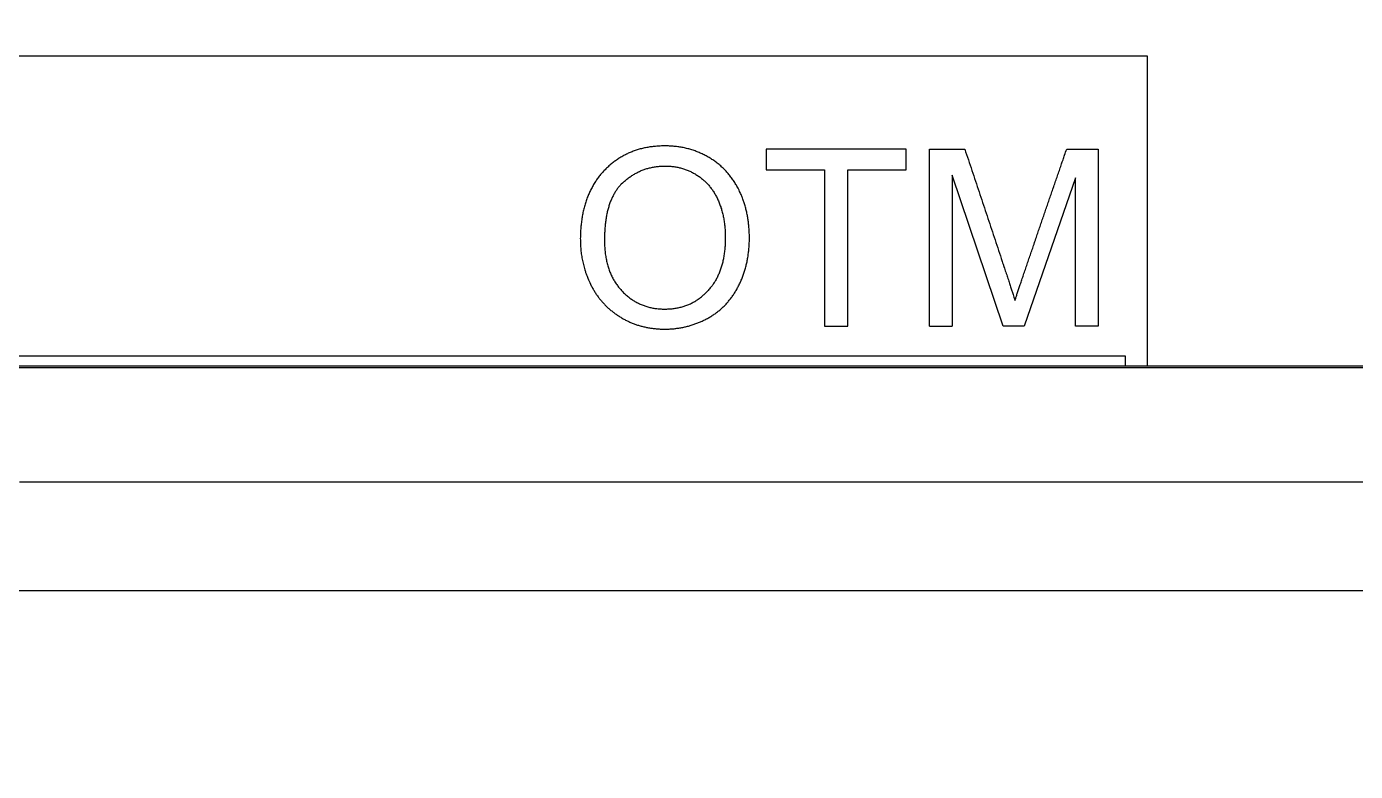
# Model space of a CAD drawing. Header units: millimetres. Extents: x 0 to 840, y -1485 to 297.
# Drawn here: x 190.565 to 193.566, y -1304.041 to -1302.358 of the extents above; entities that cross this region are included whole.
import ezdxf

# ---------------------------------------------------------------- set-up
doc = ezdxf.new("R2010")
doc.units = ezdxf.units.MM

# ---------------------------------------------------------------- blocks, each defined once
blk = doc.blocks.new('OTM30F3M_(40_60_63_80_100_125)_M')
blk.add_lwpolyline([(15.95, 3.6592), (15.95, 2.9009), (7.1443, 2.9009), (7.1443, 7.005), (15.95, 7.005), (15.95, 6.3043)])
at = {"linetype": 'Continuous'}
blk.add_lwpolyline([(7.18, 7.005), (15.82, 7.005)], dxfattribs=at)
at = {"color": 1, "linetype": 'Continuous'}
for points in [[(15.0283, 6.7014), (15.026, 6.706, 0.006467), (15.0236, 6.7105, 0.006569), (15.0211, 6.7148, 0.006677), (15.0184, 6.7191, 0.006784), (15.0157, 6.7233, 0.006883), (15.0129, 6.7274, 0.006968), (15.01, 6.7314, 0.007044), (15.007, 6.7352, 0.00711), (15.0039, 6.739, 0.007164), (15.0006, 6.7427, 0.007206), (14.9973, 6.7463, 0.007235), (14.9939, 6.7498, 0.007252), (14.9904, 6.7531, 0.007255), (14.9868, 6.7564, 0.007248), (14.983, 6.7596, 0.007222), (14.9792, 6.7627, 0.007185), (14.9753, 6.7657, 0.007141), (14.9712, 6.7685, 0.007094), (14.9671, 6.7713, 0.007005), (14.9629, 6.774, 0.006903), (14.9585, 6.7766, 0.006773), (14.9541, 6.779, 0.006679), (14.9497, 6.7814, 0.00671), (14.9452, 6.7836, 0.006753), (14.9407, 6.7856, 0.00677), (14.9361, 6.7876, 0.006782), (14.9314, 6.7894, 0.006786), (14.9267, 6.7911, 0.006775), (14.922, 6.7927, 0.006754), (14.9171, 6.7941, 0.006726), (14.9123, 6.7954, 0.006686), (14.9074, 6.7966, 0.006638), (14.9024, 6.7977, 0.006578), (14.8974, 6.7986, 0.006511), (14.8923, 6.7995, 0.006437), (14.8872, 6.8001, 0.006359), (14.8821, 6.8007, 0.006264), (14.8768, 6.8011, 0.006161), (14.8716, 6.8014, 0.006073), (14.8662, 6.8016, 0.005995), (14.8609, 6.8017, 0.005743), (14.8555, 6.8016, 0.005459), (14.8502, 6.8014, 0.005487), (14.8449, 6.8012, 0.00563), (14.8398, 6.8007, 0.005754), (14.8346, 6.8002, 0.005868), (14.8296, 6.7996, 0.005987), (14.8246, 6.7988, 0.006096), (14.8197, 6.798, 0.006205), (14.8148, 6.797, 0.006306), (14.81, 6.7959, 0.006405), (14.8053, 6.7947, 0.006493), (14.8006, 6.7933, 0.006578), (14.796, 6.7919, 0.006652), (14.7915, 6.7903, 0.00672), (14.787, 6.7886, 0.006777), (14.7826, 6.7868, 0.006827), (14.7782, 6.7849, 0.006865), (14.774, 6.7829, 0.006894), (14.7697, 6.7808, 0.006911), (14.7656, 6.7785, 0.006919), (14.7615, 6.7761, 0.006915), (14.7574, 6.7737, 0.006901), (14.7535, 6.7711, 0.006877), (14.7496, 6.7683, 0.006841), (14.7457, 6.7655, 0.006795), (14.7419, 6.7626, 0.006741), (14.7382, 6.7595, 0.006686), (14.7346, 6.7563, 0.006604), (14.731, 6.753, 0.006488), (14.7275, 6.7496, 0.006442), (14.724, 6.7461, 0.006524), (14.7206, 6.7425, 0.006689), (14.7173, 6.7388, 0.007028), (14.7142, 6.735, 0.007176), (14.7111, 6.7311, 0.007082), (14.7082, 6.7271, 0.007031), (14.7053, 6.723, 0.007036), (14.7026, 6.7188, 0.007011), (14.7, 6.7146, 0.006958), (14.6975, 6.7103, 0.006898), (14.6951, 6.7058, 0.006836), (14.6928, 6.7013, 0.00676), (14.6906, 6.6967, 0.006678), (14.6886, 6.692, 0.006584), (14.6866, 6.6872, 0.006487), (14.6847, 6.6824, 0.00638), (14.683, 6.6774, 0.006271), (14.6814, 6.6724, 0.006153), (14.6798, 6.6672, 0.006035), (14.6784, 6.662, 0.005909), (14.6771, 6.6567, 0.005785), (14.6759, 6.6513, 0.005654), (14.6748, 6.6458, 0.005526), (14.6739, 6.6402, 0.005393), (14.673, 6.6346, 0.005268), (14.6722, 6.6288, 0.005131), (14.6716, 6.623, 0.004989), (14.671, 6.6171, 0.004874), (14.6706, 6.611, 0.004808), (14.6703, 6.6049, 0.004604), (14.6701, 6.5987, 0.004233), (14.6699, 6.5924, 0.00454), (14.67, 6.5861, 0.005741), (14.6701, 6.5798, 0.006414), (14.6705, 6.5735, 0.006637), (14.671, 6.5672, 0.006829), (14.6717, 6.561, 0.006954), (14.6725, 6.5548, 0.006774), (14.6735, 6.5487, 0.006365), (14.6747, 6.5426, 0.007048), (14.676, 6.5365, 0.008405), (14.6776, 6.5304, 0.00638), (14.6792, 6.5246, 0.002194), (14.6808, 6.5193, 0.008976), (14.6831, 6.5127, 0.015326), (14.6872, 6.5027, 0.007413), (14.6928, 6.4896, 0.003903)], [(15.5379, 6.7946), (15.5399, 6.7886), (15.5419, 6.7826), (15.544, 6.7765), (15.546, 6.7705), (15.548, 6.7644), (15.55, 6.7584), (15.552, 6.7523), (15.554, 6.7463), (15.556, 6.7403), (15.558, 6.7342), (15.56, 6.7282), (15.5621, 6.7221), (15.5641, 6.7161), (15.5661, 6.7101), (15.5681, 6.704), (15.5701, 6.698), (15.5721, 6.6919), (15.5741, 6.6859), (15.5761, 6.6799), (15.5782, 6.6738), (15.5802, 6.6678), (15.5822, 6.6617), (15.5842, 6.6557), (15.5862, 6.6497), (15.5882, 6.6436), (15.5902, 6.6376), (15.5922, 6.6315), (15.5942, 6.6255), (15.5963, 6.6195), (15.5983, 6.6134), (15.6003, 6.6074), (15.6023, 6.6013), (15.6043, 6.5953), (15.6063, 6.5893), (15.6083, 6.5832), (15.6103, 6.5772), (15.6124, 6.5711), (15.6144, 6.5651, 0), (15.6164, 6.5591), (15.6184, 6.553, 0), (15.6204, 6.547, 0), (15.6224, 6.5409, 0.000001), (15.6244, 6.5349, 0), (15.6264, 6.5289, -0.000002), (15.6284, 6.5228, 0.000001), (15.6305, 6.5168, 0.000009), (15.6325, 6.5107, -0.000072), (15.6344, 6.5048, -0.000274), (15.6363, 6.4992, -0.000367), (15.6381, 6.4937, -0.000338), (15.6398, 6.4886, -0.000379), (15.6414, 6.4836, -0.000485), (15.643, 6.4788, -0.000414), (15.6444, 6.4744, -0.000174), (15.6456, 6.4705, -0.00061), (15.647, 6.4661, -0.001235), (15.649, 6.4599, -0.000742), (15.6513, 6.4522, -0.000442)], [(15.6513, 6.4522), (15.6523, 6.4555, -0.001057), (15.6534, 6.4589, -0.000943), (15.6546, 6.4626, -0.000823), (15.6558, 6.4664, -0.000705), (15.6572, 6.4705, -0.00061), (15.6586, 6.4748, -0.000533), (15.6601, 6.4793, -0.000467), (15.6616, 6.484, -0.000409), (15.6633, 6.4889, -0.000356), (15.665, 6.494, -0.000307), (15.6668, 6.4993, -0.000274), (15.6687, 6.5049, -0.000251), (15.6706, 6.5106, -0.000202), (15.6726, 6.5166, -0.000131), (15.6747, 6.5226, -0.000084), (15.6768, 6.5287, -0.000044), (15.6788, 6.5347, -0.000031), (15.6809, 6.5408, -0.000039), (15.6829, 6.5468, -0.00004), (15.685, 6.5529, -0.000036), (15.6871, 6.5589, -0.000034), (15.6891, 6.5649, -0.000033), (15.6912, 6.571, -0.000032), (15.6933, 6.577, -0.00003), (15.6954, 6.5831, -0.000029), (15.6974, 6.5891, -0.000028), (15.6995, 6.5952, -0.000026), (15.7016, 6.6012, -0.000025), (15.7036, 6.6073, -0.000023), (15.7057, 6.6133, -0.000022), (15.7078, 6.6194, -0.00002), (15.7099, 6.6254, -0.000019), (15.7119, 6.6314, -0.000018), (15.714, 6.6375, -0.000016), (15.7161, 6.6435, -0.000015), (15.7182, 6.6496, -0.000013), (15.7202, 6.6556, -0.000012), (15.7223, 6.6617, -0.00001), (15.7244, 6.6677, -0.000009), (15.7265, 6.6738, -0.000007), (15.7285, 6.6798, -0.000006), (15.7306, 6.6858, -0.000004), (15.7327, 6.6919, -0.000003), (15.7348, 6.6979, -0.000002), (15.7369, 6.704, 0), (15.7389, 6.71, 0.000001), (15.741, 6.7161, 0.000003), (15.7431, 6.7221, 0.000005), (15.7452, 6.7282, 0.000006), (15.7472, 6.7342, 0.000006), (15.7493, 6.7402, 0.000009), (15.7514, 6.7463, 0.000013), (15.7535, 6.7525, 0.00001), (15.7555, 6.7584, 0.000001), (15.7574, 6.7637, 0.000019), (15.7597, 6.7705, 0.000039), (15.7633, 6.7809, 0.00002), (15.768, 6.7946, 0.00001)], [(14.7648, 6.7176), (14.7682, 6.7207, -0.007311), (14.7717, 6.7238, -0.007464), (14.7752, 6.7267, -0.007617), (14.7788, 6.7295, -0.007758), (14.7825, 6.7321, -0.007891), (14.7862, 6.7346, -0.008006), (14.79, 6.7369, -0.00811), (14.7938, 6.7392, -0.008196), (14.7976, 6.7412, -0.008268), (14.8016, 6.7432, -0.008319), (14.8056, 6.745, -0.008354), (14.8096, 6.7467, -0.008369), (14.8137, 6.7482, -0.008365), (14.8178, 6.7496, -0.008343), (14.8221, 6.7509, -0.0083), (14.8263, 6.752, -0.00824), (14.8306, 6.753, -0.008164), (14.835, 6.7539, -0.008076), (14.8394, 6.7546, -0.007958), (14.8439, 6.7552, -0.007835), (14.8485, 6.7556, -0.007708), (14.8531, 6.756, -0.007539), (14.8577, 6.7561, -0.007392), (14.8624, 6.7562, -0.007491), (14.8671, 6.7561, -0.007689), (14.8718, 6.7558, -0.007945), (14.8763, 6.7554, -0.008162), (14.8809, 6.7549, -0.008228), (14.8853, 6.7542, -0.00831), (14.8898, 6.7534, -0.008417), (14.8941, 6.7524, -0.008505), (14.8984, 6.7513, -0.008556), (14.9027, 6.75, -0.008597), (14.9069, 6.7486, -0.008621), (14.911, 6.747, -0.008629), (14.9151, 6.7453, -0.008619), (14.9192, 6.7435, -0.008584), (14.9231, 6.7415, -0.008514), (14.9271, 6.7394, -0.008473), (14.9309, 6.7371, -0.008501), (14.9347, 6.7347, -0.008672), (14.9384, 6.7322, -0.009124), (14.942, 6.7296, -0.009337), (14.9455, 6.7268, -0.009207), (14.9488, 6.7239, -0.009133), (14.9521, 6.7209, -0.009122), (14.9552, 6.7177, -0.009079), (14.9583, 6.7144, -0.008991), (14.9612, 6.7111, -0.008898), (14.964, 6.7076, -0.008797), (14.9667, 6.704, -0.008682), (14.9693, 6.7002, -0.008554), (14.9718, 6.6964, -0.008417), (14.9742, 6.6924, -0.008273), (14.9764, 6.6884, -0.00812), (14.9786, 6.6842, -0.007965), (14.9806, 6.68, -0.007801), (14.9825, 6.6756, -0.007638), (14.9843, 6.6711, -0.007469), (14.986, 6.6665, -0.007304), (14.9875, 6.6618, -0.007132), (14.989, 6.6571, -0.006968), (14.9903, 6.6522, -0.006799), (14.9916, 6.6472, -0.00664), (14.9927, 6.6422, -0.006473), (14.9936, 6.637, -0.006315), (14.9945, 6.6318, -0.006161), (14.9952, 6.6264, -0.006024), (14.9959, 6.621, -0.005857), (14.9964, 6.6155, -0.005687), (14.9968, 6.6099, -0.005592), (14.997, 6.6042, -0.00554), (14.9972, 6.5984, -0.005267), (14.9972, 6.5926, -0.00497), (14.9971, 6.5868, -0.00493), (14.9969, 6.5811, -0.005017), (14.9966, 6.5755, -0.005196), (14.9962, 6.57, -0.005375), (14.9956, 6.5647, -0.005554), (14.995, 6.5594, -0.005739), (14.9942, 6.5542, -0.005933), (14.9934, 6.5491, -0.006116), (14.9924, 6.5442, -0.006316), (14.9913, 6.5393, -0.006519), (14.9901, 6.5345, -0.006702), (14.9888, 6.5298, -0.006848), (14.9873, 6.5253, -0.007103), (14.9858, 6.5208, -0.007437), (14.9841, 6.5164, -0.007414), (14.9824, 6.5122, -0.007077), (14.9805, 6.508, -0.007979), (14.9785, 6.5039, -0.009726), (14.9764, 6.4999, -0.007539), (14.9742, 6.4961, -0.002612), (14.9723, 6.4928, -0.010832), (14.9695, 6.4887, -0.019104), (14.9649, 6.4828, -0.009477), (14.9587, 6.4752, -0.005043)], [(14.6928, 6.4896), (14.6947, 6.4858, 0.005488), (14.6966, 6.4821, 0.00556), (14.6987, 6.4784, 0.005624), (14.7008, 6.4748, 0.005672), (14.7029, 6.4713, 0.00572), (14.7052, 6.4678, 0.005761), (14.7075, 6.4645, 0.005799), (14.7099, 6.4611, 0.005827), (14.7123, 6.4579, 0.005851), (14.7148, 6.4547, 0.005867), (14.7174, 6.4515, 0.005878), (14.7201, 6.4485, 0.00588), (14.7228, 6.4455, 0.005877), (14.7256, 6.4425, 0.005866), (14.7285, 6.4397, 0.005849), (14.7314, 6.4369, 0.005825), (14.7344, 6.4341, 0.005795), (14.7375, 6.4314, 0.005758), (14.7407, 6.4288, 0.005715), (14.7439, 6.4263, 0.005668), (14.7472, 6.4238, 0.005613), (14.7506, 6.4214, 0.005554), (14.754, 6.419, 0.005491), (14.7575, 6.4167, 0.00543), (14.7611, 6.4145, 0.005476), (14.7647, 6.4124, 0.005719), (14.7683, 6.4103, 0.005855), (14.772, 6.4083, 0.00583), (14.7758, 6.4065, 0.005824), (14.7796, 6.4047, 0.005846), (14.7834, 6.403, 0.005854), (14.7872, 6.4014, 0.005845), (14.7911, 6.3998, 0.005833), (14.7951, 6.3984, 0.005817), (14.7991, 6.3971, 0.005794), (14.8031, 6.3958, 0.005765), (14.8071, 6.3947, 0.00573), (14.8112, 6.3936, 0.00569), (14.8154, 6.3926, 0.005644), (14.8196, 6.3917, 0.005594), (14.8238, 6.3909, 0.005537), (14.828, 6.3902, 0.005478), (14.8323, 6.3896, 0.005413), (14.8367, 6.3891, 0.005347), (14.8411, 6.3886, 0.005273), (14.8455, 6.3883, 0.005203), (14.8499, 6.388, 0.005124), (14.8544, 6.3879, 0.005019), (14.859, 6.3878, 0.00498), (14.8635, 6.3878, 0.005131), (14.8681, 6.3879, 0.005272), (14.8726, 6.3881, 0.005345), (14.877, 6.3884, 0.005407), (14.8815, 6.3888, 0.005441), (14.8859, 6.3893, 0.005477), (14.8903, 6.3899, 0.005511), (14.8947, 6.3905, 0.005541), (14.899, 6.3913, 0.00556), (14.9034, 6.3922, 0.005577), (14.9076, 6.3932, 0.005586), (14.9119, 6.3942, 0.00559), (14.9161, 6.3954, 0.005587), (14.9203, 6.3966, 0.00558), (14.9245, 6.398, 0.005566), (14.9287, 6.3994, 0.005545), (14.9328, 6.4009, 0.005515), (14.9369, 6.4026, 0.005488), (14.941, 6.4043, 0.005468), (14.945, 6.4061, 0.005405), (14.9491, 6.408, 0.005286), (14.9531, 6.41, 0.005324), (14.957, 6.4121, 0.00558), (14.9609, 6.4143, 0.005955), (14.9648, 6.4166, 0.006582), (14.9686, 6.419, 0.006861), (14.9723, 6.4214, 0.006752), (14.9759, 6.424, 0.006732), (14.9794, 6.4267, 0.006801), (14.9829, 6.4294, 0.006835), (14.9862, 6.4322, 0.00683), (14.9895, 6.4352, 0.006822), (14.9927, 6.4382, 0.006812), (14.9959, 6.4413, 0.006789), (14.9989, 6.4445, 0.006755), (15.0019, 6.4478, 0.006711), (15.0048, 6.4511, 0.006659), (15.0076, 6.4546, 0.006597), (15.0104, 6.4582, 0.006528), (15.013, 6.4618, 0.006449), (15.0156, 6.4656, 0.006367), (15.0181, 6.4694, 0.006273), (15.0205, 6.4733, 0.006175), (15.0229, 6.4774, 0.006074), (15.0251, 6.4815, 0.005975), (15.0273, 6.4857, 0.00581), (15.0294, 6.4899, 0.005645), (15.0314, 6.4942, 0.005601), (15.0334, 6.4986, 0.005595), (15.0352, 6.503, 0.005573), (15.0369, 6.5075, 0.005546), (15.0385, 6.512, 0.005514), (15.04, 6.5166, 0.005478), (15.0415, 6.5212, 0.005435), (15.0428, 6.5258, 0.00539), (15.0441, 6.5305, 0.005339), (15.0452, 6.5353, 0.005285), (15.0463, 6.5401, 0.005226), (15.0472, 6.545, 0.005166), (15.0481, 6.5499, 0.0051), (15.0489, 6.5548, 0.005032), (15.0495, 6.5599, 0.004963), (15.0501, 6.5649, 0.004896), (15.0506, 6.57, 0.004814), (15.051, 6.5752, 0.004728), (15.0513, 6.5804, 0.004667), (15.0515, 6.5856, 0.004615), (15.0516, 6.5909, 0.004484), (15.0516, 6.5963, 0.004384), (15.0515, 6.6016, 0.004405), (15.0513, 6.6068, 0.004472), (15.0511, 6.6121, 0.004558), (15.0507, 6.6172, 0.004626), (15.0502, 6.6223, 0.004702), (15.0497, 6.6274, 0.004784), (15.049, 6.6324, 0.004847), (15.0483, 6.6373, 0.004884), (15.0475, 6.6422, 0.004994), (15.0466, 6.6471, 0.005161), (15.0455, 6.6519, 0.005079), (15.0444, 6.6567, 0.004794), (15.0433, 6.6613, 0.005345), (15.042, 6.666, 0.006439), (15.0405, 6.6708, 0.004942), (15.0391, 6.6752, 0.001711), (15.0378, 6.6791, 0.00703), (15.0359, 6.6841, 0.012253), (15.0327, 6.6916, 0.006046), (15.0283, 6.7014, 0.003215)], [(14.7648, 6.7176), (14.7621, 6.7149, 0.009875), (14.7595, 6.712, 0.009769), (14.7569, 6.7091, 0.009631), (14.7545, 6.706, 0.009473), (14.7521, 6.7028, 0.009286), (14.7499, 6.6995, 0.009086), (14.7477, 6.6961, 0.008862), (14.7457, 6.6925, 0.008632), (14.7437, 6.6889, 0.008383), (14.7419, 6.6851, 0.008135), (14.7401, 6.6812, 0.007871), (14.7384, 6.6771, 0.007616), (14.7368, 6.673, 0.007348), (14.7353, 6.6687, 0.007093), (14.7339, 6.6643, 0.00683), (14.7326, 6.6598, 0.006581), (14.7314, 6.6551, 0.006327), (14.7303, 6.6504, 0.006089), (14.7293, 6.6455, 0.005849), (14.7284, 6.6405, 0.005625), (14.7276, 6.6354, 0.0054), (14.7268, 6.6301, 0.005192), (14.7262, 6.6248, 0.004982), (14.7257, 6.6193, 0.004783), (14.7252, 6.6137, 0.004598), (14.7249, 6.6079, 0.004455), (14.7246, 6.6021, 0.004239), (14.7244, 6.5961, 0.003919), (14.7244, 6.59, 0.004152), (14.7244, 6.5839, 0.005256), (14.7246, 6.5779, 0.005974), (14.7249, 6.5719, 0.006193), (14.7254, 6.5661, 0.00642), (14.726, 6.5604, 0.006632), (14.7267, 6.5548, 0.006857), (14.7276, 6.5494, 0.007076), (14.7287, 6.544, 0.007302), (14.7298, 6.5388, 0.007516), (14.7311, 6.5336, 0.007736), (14.7326, 6.5286, 0.00794), (14.7342, 6.5237, 0.008145), (14.7359, 6.5189, 0.008331), (14.7378, 6.5142, 0.008512), (14.7398, 6.5096, 0.008672), (14.742, 6.5052, 0.008822), (14.7443, 6.5008, 0.008949), (14.7467, 6.4966, 0.009056), (14.7493, 6.4924, 0.009132), (14.7521, 6.4884, 0.009203), (14.7549, 6.4845, 0.009259), (14.7579, 6.4807, 0.009242), (14.7611, 6.477, 0.009163), (14.7644, 6.4735, 0.008803), (14.7677, 6.47, 0.00822), (14.7712, 6.4668, 0.008202), (14.7747, 6.4637, 0.008496), (14.7783, 6.4607, 0.008691), (14.7819, 6.4579, 0.008816), (14.7857, 6.4552, 0.008946), (14.7895, 6.4527, 0.009056), (14.7933, 6.4503, 0.009143), (14.7973, 6.4481, 0.009202), (14.8013, 6.4461, 0.009238), (14.8053, 6.4442, 0.009246), (14.8095, 6.4424, 0.009228), (14.8137, 6.4408, 0.009185), (14.818, 6.4394, 0.009113), (14.8224, 6.4381, 0.009018), (14.8268, 6.4369, 0.008902), (14.8313, 6.4359, 0.008774), (14.8359, 6.4351, 0.008603), (14.8406, 6.4344, 0.008414), (14.8453, 6.4338, 0.008253), (14.8501, 6.4334, 0.008095), (14.855, 6.4332, 0.007807), (14.8599, 6.4331, 0.007561), (14.8649, 6.4332, 0.00748), (14.8698, 6.4334, 0.007619), (14.8746, 6.4337, 0.007901), (14.8793, 6.4342, 0.008072), (14.884, 6.4349, 0.008231), (14.8886, 6.4356, 0.008422), (14.8931, 6.4366, 0.00861), (14.8976, 6.4377, 0.008763), (14.9019, 6.4389, 0.008869), (14.9062, 6.4403, 0.008924), (14.9104, 6.4418, 0.009092), (14.9146, 6.4435, 0.00934), (14.9187, 6.4453, 0.009115), (14.9227, 6.4473, 0.008524), (14.9266, 6.4494, 0.009398), (14.9305, 6.4517, 0.011153), (14.9344, 6.4542, 0.008399), (14.938, 6.4567, 0.002871), (14.9412, 6.459, 0.011706), (14.9452, 6.4622, 0.019601), (14.9511, 6.4677, 0.00929), (14.9587, 6.4752, 0.004843)]]:
    blk.add_lwpolyline(points, format="xyb", dxfattribs=at)
for points in [[(15.0898, 6.7946), (15.0898, 6.7475)], [(15.4059, 6.7946), (15.0898, 6.7946)], [(15.4059, 6.7475), (15.4059, 6.7946)], [(15.4585, 6.7946), (15.5379, 6.7946)], [(15.4585, 6.3946), (15.4585, 6.7946)], [(15.768, 6.7946), (15.839, 6.7946)], [(15.839, 6.7946), (15.839, 6.3946)], [(15.0898, 6.7475), (15.2212, 6.7475)], [(15.2212, 6.7475), (15.2212, 6.3946)], [(15.274, 6.7475), (15.4059, 6.7475)], [(15.274, 6.3946), (15.274, 6.7475)], [(15.5094, 6.7352), (15.5094, 6.3946)], [(15.6247, 6.3946), (15.5094, 6.7352)], [(15.7881, 6.7294), (15.6722, 6.3946)], [(15.7881, 6.3946), (15.7881, 6.7294)], [(15.2212, 6.3946), (15.274, 6.3946)], [(15.4585, 6.3946), (15.5094, 6.3946)], [(15.6722, 6.3946), (15.6247, 6.3946)], [(15.839, 6.3946), (15.7881, 6.3946)]]:
    blk.add_lwpolyline(points, dxfattribs=at)
at = {"color": 4, "linetype": 'Continuous'}
for points in [[(16.4366, 6.3043), (16.3732, 6.3043), (16.3098, 6.3043), (16.2464, 6.3043), (16.1831, 6.3043, 0), (16.1197, 6.3043, 0), (16.0563, 6.3043), (15.9929, 6.3043), (15.9295, 6.3043), (15.8661, 6.3043), (15.8027, 6.3043), (15.7393, 6.3043), (15.6759, 6.3043), (15.6125, 6.3043), (15.5491, 6.3043), (15.4857, 6.3043), (15.4223, 6.3043), (15.3589, 6.3043), (15.2955, 6.3043), (15.2321, 6.3043), (15.1687, 6.3043), (15.1053, 6.3043), (15.0419, 6.3043), (14.9785, 6.3043), (14.9151, 6.3043), (14.8517, 6.3043), (14.7883, 6.3043), (14.7249, 6.3043), (14.6615, 6.3043), (14.5981, 6.3043), (14.5347, 6.3043), (14.4713, 6.3043), (14.4079, 6.3043), (14.3446, 6.3043), (14.2812, 6.3043), (14.2178, 6.3043), (14.1544, 6.3043), (14.091, 6.3043), (14.0276, 6.3043), (13.9642, 6.3043), (13.9008, 6.3043), (13.8374, 6.3043), (13.774, 6.3043), (13.7106, 6.3043), (13.6472, 6.3043), (13.5838, 6.3043), (13.5204, 6.3043), (13.457, 6.3043), (13.3936, 6.3043)], [(12.6962, 6.3043, 0), (12.6333, 6.3043)], [(12.5694, 6.3043, 0), (12.5041, 6.3043)], [(12.4427, 6.3043, 0), (12.3871, 6.3043, 0), (12.3159, 6.3043, -0.000001), (12.2061, 6.3043, -0.000001), (12.0623, 6.3043, 0)], [(12.1429, 6.3008, 0), (12.2168, 6.3008, 0), (12.2906, 6.3008, 0), (12.3645, 6.3008, 0), (12.4383, 6.3008, 0), (12.5122, 6.3008)], [(12.586, 6.3008, 0), (12.6599, 6.3008, 0), (12.7337, 6.3008)], [(13.3984, 6.3008), (13.4722, 6.3008), (13.5461, 6.3008), (13.6199, 6.3008), (13.6938, 6.3008, 0), (13.7676, 6.3008), (13.8415, 6.3008), (13.9153, 6.3008), (13.9892, 6.3008), (14.063, 6.3008), (14.1369, 6.3008), (14.2107, 6.3008), (14.2846, 6.3008), (14.3584, 6.3008), (14.4323, 6.3008), (14.5061, 6.3008), (14.58, 6.3008), (14.6538, 6.3008), (14.7277, 6.3008), (14.8015, 6.3008), (14.8754, 6.3008), (14.9492, 6.3008), (15.023, 6.3008), (15.0969, 6.3008), (15.1707, 6.3008), (15.2446, 6.3008), (15.3184, 6.3008), (15.3923, 6.3008, 0), (15.4661, 6.3008), (15.54, 6.3008), (15.6138, 6.3008), (15.6878, 6.3008, 0), (15.7615, 6.3008), (15.8348, 6.3008), (15.9092, 6.3008, 0), (15.9854, 6.3008), (16.0569, 6.3008), (16.1216, 6.3008), (16.2046, 6.3008, 0), (16.3325, 6.3008), (16.5, 6.3008)], [(16.5, 6.0419), (16.4063, 6.0419, 0), (16.3125, 6.0419, 0), (16.2188, 6.0419, 0), (16.1251, 6.0419, 0), (16.0313, 6.0419, 0), (15.9376, 6.0419, 0), (15.8438, 6.0419, 0), (15.7501, 6.0419, 0), (15.6563, 6.0419, 0), (15.5626, 6.0419, 0), (15.4688, 6.0419, 0), (15.3751, 6.0419, 0), (15.2814, 6.0419, 0), (15.1876, 6.0419, 0), (15.0939, 6.0419, 0), (15.0001, 6.0419, 0), (14.9064, 6.0419, 0), (14.8126, 6.0419, 0), (14.7189, 6.0419, 0), (14.6251, 6.0419, 0), (14.5314, 6.0419, 0), (14.4376, 6.0419), (14.3439, 6.0419, 0), (14.2502, 6.0419, 0), (14.1564, 6.0419), (14.0627, 6.0419, 0), (13.969, 6.0419, 0), (13.8752, 6.0419, 0), (13.7812, 6.0419, 0), (13.6877, 6.0419), (13.5947, 6.0419, 0), (13.5002, 6.0419, 0), (13.4035, 6.0419)], [(13.1252, 6.0419, 0), (12.9629, 6.0419)], [(16.5, 5.7966), (16.375, 5.7966, 0), (16.25, 5.7966, 0), (16.125, 5.7966, 0), (16, 5.7966, 0), (15.875, 5.7966, 0), (15.75, 5.7966, 0), (15.625, 5.7966, 0), (15.5, 5.7966, 0), (15.375, 5.7966, 0), (15.25, 5.7966, 0), (15.125, 5.7966, 0), (15, 5.7966, 0), (14.875, 5.7966, 0), (14.75, 5.7966, 0), (14.625, 5.7966, 0), (14.5, 5.7966, 0), (14.375, 5.7966, 0), (14.25, 5.7966, 0), (14.125, 5.7966, 0), (14, 5.7966, 0), (13.875, 5.7966, 0), (13.75, 5.7966, 0), (13.625, 5.7966, 0), (13.5, 5.7966, 0), (13.375, 5.7966, 0), (13.25, 5.7966, 0), (13.1251, 5.7966, 0), (13, 5.7966, 0), (12.8748, 5.7966, 0), (12.75, 5.7966, 0), (12.626, 5.7966, 0), (12.5, 5.7966, -0.000001), (12.3711, 5.7966, 0), (12.25, 5.7966, 0), (12.1406, 5.7966, -0.000001), (12, 5.7966, -0.000001), (11.7836, 5.7966, -0.000001), (11.5, 5.7966, 0)], [(12.875, 4.1669, 0), (13, 4.1669)], [(13.375, 4.1669), (13.5, 4.1669), (13.625, 4.1669), (13.75, 4.1669), (13.875, 4.1669), (14, 4.1669), (14.125, 4.1669), (14.25, 4.1669), (14.375, 4.1669), (14.5, 4.1669), (14.6251, 4.1669), (14.75, 4.1669), (14.875, 4.1669), (15, 4.1669), (15.1253, 4.1669, 0), (15.25, 4.1669), (15.374, 4.1669), (15.5, 4.1669), (15.629, 4.1669), (15.75, 4.1669), (15.8595, 4.1669, 0), (16, 4.1669), (16.2165, 4.1669), (16.5, 4.1669)], [(16.2188, 3.9215, 0), (16.1251, 3.9215)], [(15.4688, 3.9215, 0), (15.3751, 3.9215)], [(15.0001, 3.9215, 0), (14.9064, 3.9215)], [(14.0627, 3.9215, 0), (13.969, 3.9215)], [(12.1429, 3.6626, 0.000001), (12.2167, 3.6626, 0.000002), (12.2906, 3.6626, 0.000002), (12.3644, 3.6626, 0), (12.4383, 3.6626, 0), (12.5121, 3.6626, 0), (12.586, 3.6626, 0), (12.6598, 3.6626)], [(12.7337, 3.6626, 0), (12.8075, 3.6626)], [(13.1029, 3.6626, 0), (13.1768, 3.6626)], [(13.3245, 3.6626, 0), (13.3983, 3.6626)], [(13.8414, 3.6626, 0), (13.9153, 3.6626)], [(14.6538, 3.6626, 0), (14.7276, 3.6626, 0), (14.8015, 3.6626)], [(14.8753, 3.6626, 0), (14.9492, 3.6626)], [(15.0969, 3.6626, 0), (15.1707, 3.6626)], [(15.3184, 3.6626, 0), (15.3923, 3.6626, 0), (15.4661, 3.6626)], [(15.5399, 3.6626, 0), (15.6138, 3.6626)], [(15.7615, 3.6626, 0), (15.8348, 3.6626, 0), (15.9092, 3.6626, 0), (15.9854, 3.6626, 0), (16.0569, 3.6626)], [(16.1216, 3.6626, 0), (16.2046, 3.6626, 0), (16.3325, 3.6626, 0), (16.5, 3.6626, 0)], [(12.9498, 3.6592, 0), (13.0607, 3.6592, 0), (13.1717, 3.6592, 0), (13.2826, 3.6592)], [(15.1687, 3.6592, 0), (15.2799, 3.6592)], [(15.9315, 3.6592, 0), (16.0563, 3.6592, 0), (16.2484, 3.6592, 0), (16.5, 3.6592)]]:
    blk.add_lwpolyline(points, format="xyb", dxfattribs=at)
for points in [[(12.3568, 6.3276), (15.9, 6.3276)], [(15.9, 6.3276), (15.9, 6.3043)]]:
    blk.add_lwpolyline(points, dxfattribs=at)

msp = doc.modelspace()

# ---------------------------------------------------------------- block references
msp.add_blockref('OTM30F3M_(40_60_63_80_100_125)_M', (177.1457, -1309.4295))

doc.saveas('drawing.dxf')
